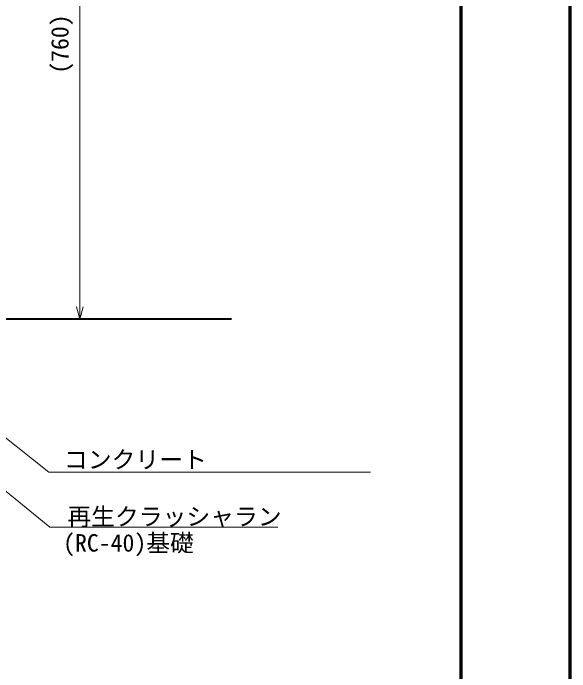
# Model space of a CAD drawing. Units: millimetres, scale not verified. Extents: x -2100 to 2100, y -1485 to 1485.
# Drawn here: x 1333 to 2100, y -317 to 591 of the extents above; entities that cross this region are included whole.
import ezdxf
from ezdxf.enums import TextEntityAlignment as Align

# ---------------------------------------------------------------- set-up
doc = ezdxf.new("R2010")
doc.units = ezdxf.units.MM
doc.header["$LTSCALE"] = 5
for name, color, linetype, lineweight in [('0-4_D-TTL-FRAM', 2, 'Continuous', 18), ('0-A_D-STR', 1, 'Continuous', 18), ('0-D_D-STR-HTXT', 7, 'Continuous', 13), ('0-E_0', 7, 'Continuous', 18), ('0-F_AM_5', 7, 'Continuous', 13)]:
    doc.layers.add(name, color=color, linetype=linetype, lineweight=lineweight)
doc.styles.add('ＭＳ ゴシック', font='')
doc.styles.get('ＭＳ ゴシック').set_extended_font_data('MS Gothic')

# ---------------------------------------------------------------- blocks, each defined once
blk = doc.blocks.new('_Open30')
at = {"layer": '0-E_0'}
blk.add_line((0, 0), (-5, 0), dxfattribs=at)
blk.add_lwpolyline([(-5, 1.34), (0, 0), (-5, -1.34)], dxfattribs=at)

msp = doc.modelspace()

# ---------------------------------------------------------------- linework, layer by layer
at = {"layer": '0-4_D-TTL-FRAM', "lineweight": 70}
for points in [[(-2100, -1485), (-2100, 1485), (2100, 1485), (2100, -1485)], [(-1950, -1385), (-1950, 1385), (1950, 1385), (1950, -1385)]]:
    msp.add_lwpolyline(points, close=True, dxfattribs=at)
at = {"layer": '0-A_D-STR', "lineweight": 40}
msp.add_line((1633.896, 169.123), (1303.526, 169.123), dxfattribs=at)
at = {"layer": '0-D_D-STR-HTXT'}
for p, q in [((1407.226, -41.554), (1825.384, -41.554)), ((1408.432, -117.825), (1697.784, -117.825))]:
    msp.add_line(p, q, dxfattribs=at)
for points in [[(1271.494, 46.17), (1382.226, -41.554), (1407.226, -41.554)], [(1312.749, -60.335), (1383.432, -117.825), (1408.432, -117.825)]]:
    msp.add_lwpolyline(points, dxfattribs=at)
at = {"layer": '0-F_AM_5'}
for p, q in [((1424.793, 186.069), (1425.021, 910.563)), ((1273.526, 169.116), (1434.788, 169.066))]:
    msp.add_line(p, q, dxfattribs=at)

# ---------------------------------------------------------------- block references
at = {"layer": '0-F_AM_5', "xscale": 3.4, "yscale": 3.4, "rotation": 269.98197}
msp.add_blockref('_Open30', (1424.788, 169.069), dxfattribs=at)

# ---------------------------------------------------------------- texts
at = {"layer": '0-D_D-STR-HTXT', "style": 'ＭＳ ゴシック'}
for s, p in [('コンクリート', (1403.051, -43.637)), ('再生クラッシャラン', (1407.682, -122.308)), ('(RC-40)基礎', (1401.857, -158.523))]:
    msp.add_text(s, height=24.05, dxfattribs=at).set_placement(p, align=Align.BOTTOM_LEFT)
at = {"layer": '0-F_AM_5', "style": 'ＭＳ ゴシック'}
msp.add_text('(760)', height=24.05, rotation=89.982, dxfattribs=at).set_placement((1416.589, 507.769), align=Align.BOTTOM_LEFT)

doc.saveas('drawing.dxf')
